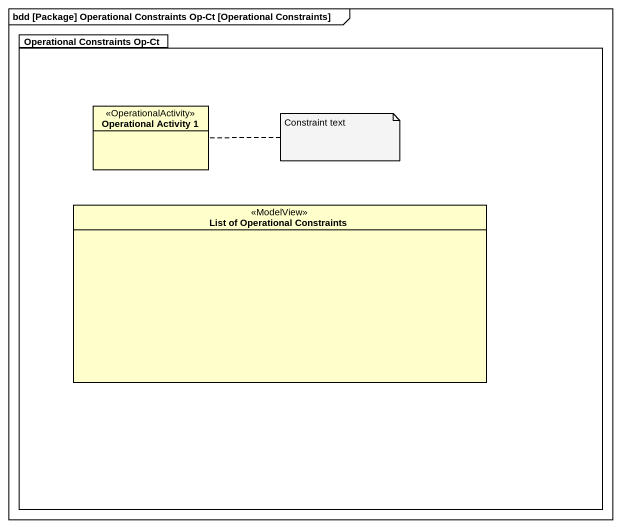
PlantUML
@startuml
mainframe bdd [Package] Operational Constraints Op-Ct [Operational Constraints]
hide circle
hide empty members
package "Operational Constraints Op-Ct" as Operational_Constraints_Op {
  class "Operational Activity 1" as Operational_Activity_1 <<OperationalActivity>>
  class "List of Operational Constraints" as List_of_Operational <<ModelView>>
}
note right of Operational_Activity_1 : Constraint text
@enduml
